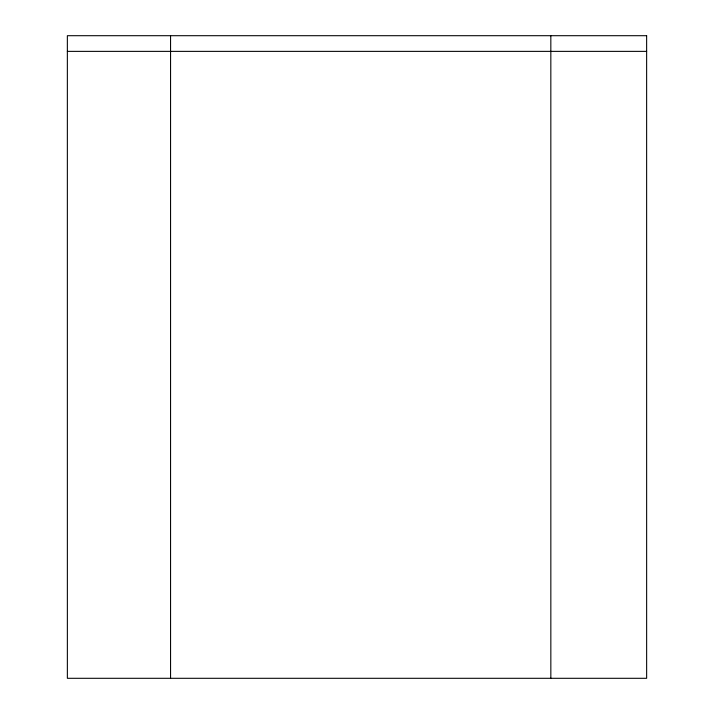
<?xml version="1.0" encoding="UTF-8"?>
<svg xmlns="http://www.w3.org/2000/svg" width="714" height="714" viewBox="0 0 714 714"><rect width="100%" height="100%" fill="white"/><g stroke="black" fill="none" stroke-linecap="round" stroke-linejoin="round"><path stroke-width="1.07" d="M67.357 51.372L646.643 51.372M550.833 35.7L550.842 678.3M170.557 35.7L170.557 678.3M646.634 35.7L67.357 35.7L67.366 678.3L646.643 678.3L646.634 35.7"/></g></svg>
